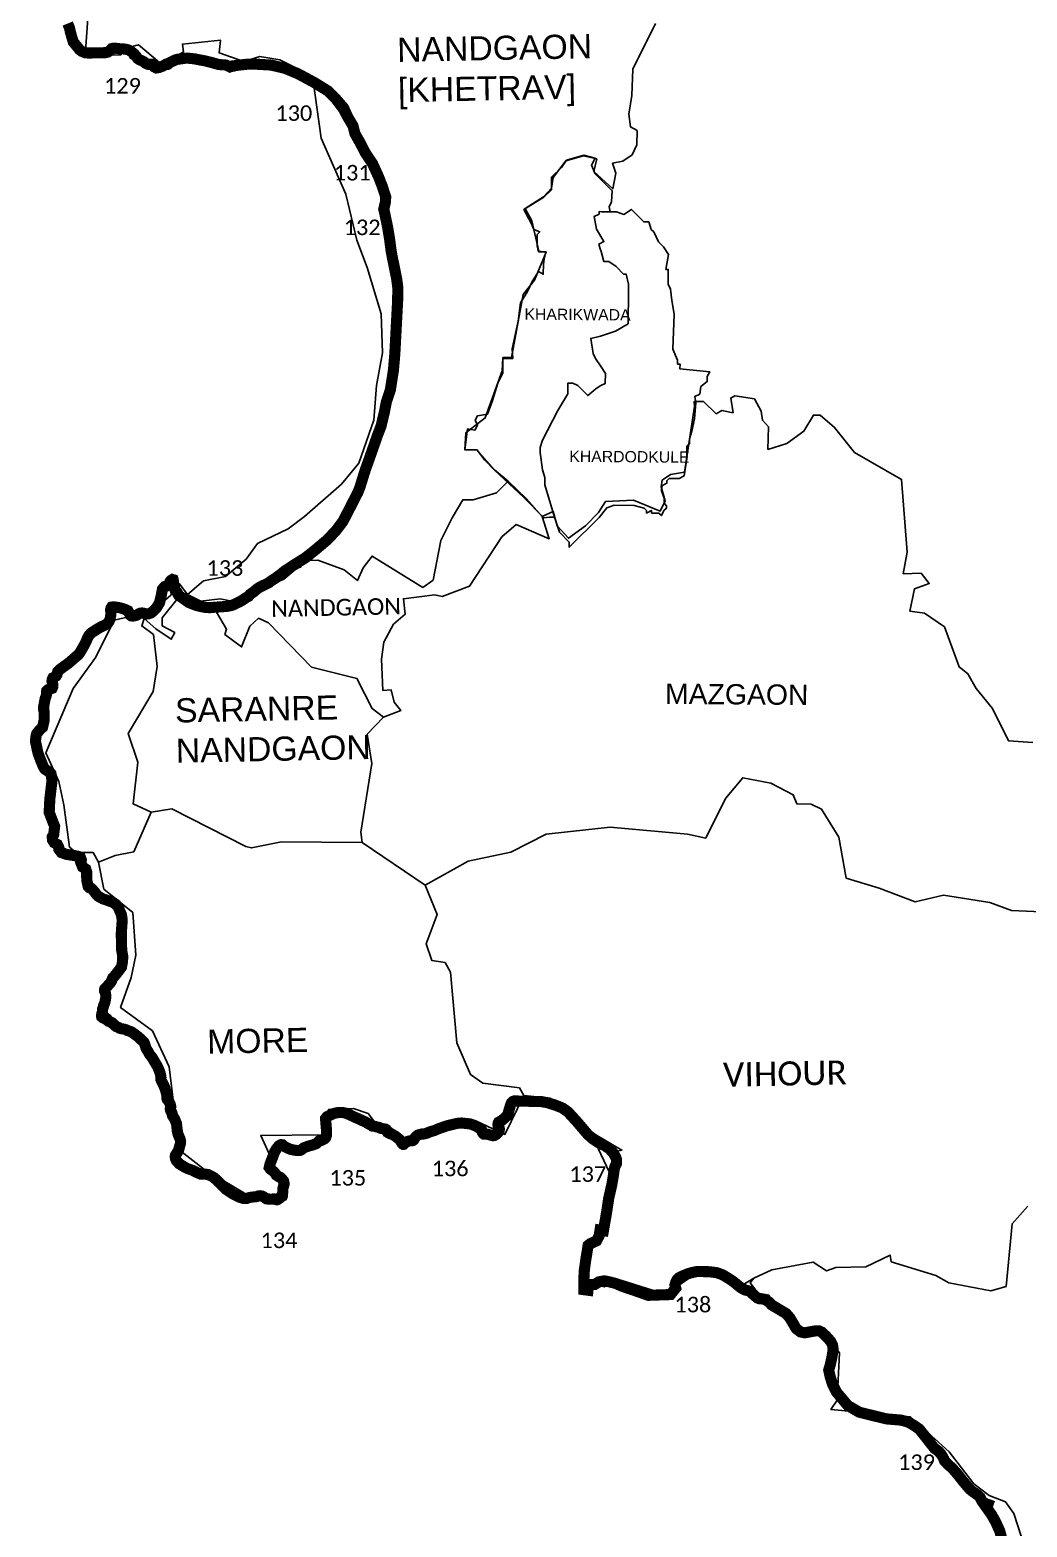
# Model space of a CAD drawing. Header units: metres. Extents: x 0 to 561379, y 0 to 4092696.
# Drawn here: x 279310 to 283799, y 2028395 to 2035134 of the extents above; entities that cross this region are included whole.
import ezdxf

# ---------------------------------------------------------------- set-up
doc = ezdxf.new("R2010")
doc.units = ezdxf.units.M
for name, color, linetype in [('COASTLINE', 5, 'Continuous'), ('ddddd', 7, 'Continuous'), ('NATURALLY PROTECTED', 3, 'Continuous'), ('village', 32, 'Continuous'), ('VILLAGE NAME', 250, 'Continuous')]:
    doc.layers.add(name, color=color, linetype=linetype)
doc.styles.get("Standard").update_dxf_attribs({"font": 'calibri.ttf'})

msp = doc.modelspace()

# ---------------------------------------------------------------- linework, layer by layer
at = {"layer": 'COASTLINE', "const_width": 50, "flags": 128}
msp.add_lwpolyline([(279479.7, 2035163.3), (279488, 2035142.8), (279488, 2035142.8), (279491.1, 2035128.2), (279496.9, 2035106.8), (279502.1, 2035089.6), (279504.9, 2035080.2), (279511, 2035073), (279529.1, 2035050.7), (279533, 2035045.6), (279542.9, 2035038), (279549.3, 2035035.8), (279558.7, 2035031.5), (279573.7, 2035030.5), (279610.3, 2035031.4), (279627.6, 2035031.7), (279650, 2035032.1), (279660.6, 2035034.7), (279672.8, 2035043.6), (279678.2, 2035050.4), (279683.9, 2035052), (279692.5, 2035052.4), (279711.2, 2035050.1), (279721.2, 2035049.7), (279737.2, 2035048.2), (279744, 2035047), (279754.9, 2035044), (279767.8, 2035035.6), (279775.2, 2035029.7), (279777.7, 2035027.6), (279779, 2035022.5), (279786.8, 2035017.6), (279795.1, 2035005.5), (279801.5, 2035001), (279820, 2034992.7), (279823.4, 2034990.5), (279829, 2034985.5), (279835.8, 2034981.5), (279844.1, 2034979.3), (279860.3, 2034979.8), (279864.5, 2034977.5), (279870.2, 2034967.7), (279879, 2034963.3), (279889.9, 2034964.9), (279907.4, 2034971.4), (279921.1, 2034979.2), (279925.9, 2034978.6), (279928.5, 2034978.8), (279931, 2034979.7), (279933.5, 2034981.5), (279937.6, 2034986.6), (279964.2, 2034999.3), (279973.7, 2035002.3), (279992.8, 2035004.7), (280003.8, 2035006.7), (280021.6, 2035007.3), (280042.9, 2035005.1), (280055.2, 2035003.5), (280072.2, 2034999.8), (280094.6, 2034996), (280130.4, 2034987.3), (280144, 2034983.1), (280148.9, 2034981.8), (280159.7, 2034978.8), (280174.5, 2034977.7), (280183.5, 2034977.1), (280193.4, 2034976.2), (280210.2, 2034967.9), (280214.1, 2034969.4), (280222.8, 2034971), (280224, 2034972.6), (280245.4, 2034975.5), (280291.6, 2034980.6), (280338, 2034979.8), (280395.8, 2034976.3), (280458.2, 2034961.7), (280515, 2034938.1), (280589.9, 2034897.9), (280650.2, 2034860.7), (280689, 2034821.8), (280721.7, 2034778.1), (280741.1, 2034741.5), (280764.7, 2034702), (280773.2, 2034667.7), (280797.1, 2034625.4), (280820.1, 2034580.8), (280853.2, 2034531.1), (280879.8, 2034472.5), (280895.8, 2034431.5), (280911.8, 2034382.9), (280910.1, 2034358.5), (280903, 2034327.6), (280909.7, 2034297.7), (280920.6, 2034244.4), (280928.9, 2034194.7), (280936.6, 2034135.7), (280941.9, 2034108.6), (280951.3, 2034062.3), (280960.8, 2034015.9), (280966.3, 2033973.7), (280965.3, 2033914.4), (280956.8, 2033752), (280952.5, 2033672.5), (280946.4, 2033602.3), (280932.8, 2033515), (280914.9, 2033460.9), (280905.8, 2033414.4), (280890.9, 2033351.7), (280873.9, 2033307.3), (280855.6, 2033254.8), (280836.5, 2033200.6), (280819.9, 2033154.5), (280794.8, 2033073.5), (280786, 2033052.1), (280747, 2032975.9), (280719.4, 2032922.5), (280688.8, 2032882), (280650.7, 2032841), (280594.9, 2032793.8), (280550.1, 2032758.2), (280503.9, 2032729.4), (280476.1, 2032711.1), (280456.8, 2032698.7), (280437.8, 2032682.9), (280424.5, 2032673.6), (280416, 2032667), (280394.7, 2032653.6), (280385.9, 2032646.1), (280367.5, 2032637), (280361.2, 2032634.1), (280351.7, 2032629.4), (280340.1, 2032623.3), (280332.6, 2032618), (280317.9, 2032605.4), (280301.6, 2032593.9), (280294.1, 2032584.6), (280282.6, 2032578.4), (280269.8, 2032569.4), (280255.1, 2032560.8), (280222.6, 2032545.3), (280202.3, 2032540.2), (280184.1, 2032538.5), (280147.9, 2032536.1), (280120.1, 2032533.7), (280102.4, 2032534.2), (280080.2, 2032538.4), (280056, 2032544.6), (280024.5, 2032557.4), (279997.6, 2032576.7), (279979.2, 2032589.3), (279971.3, 2032604.8), (279963.6, 2032611.6), (279961.8, 2032616.2), (279960.8, 2032620.1), (279960.4, 2032624.4), (279959.9, 2032629.7), (279959, 2032635.4), (279956.9, 2032640.1), (279954.9, 2032646), (279955.4, 2032651.8), (279955.3, 2032656), (279954.4, 2032659.7), (279951.4, 2032660.6), (279945.3, 2032657.1), (279941.4, 2032652.8), (279938.9, 2032647.6), (279935.4, 2032641), (279930.4, 2032633.6), (279921.9, 2032629.9), (279916.4, 2032628.5), (279906.3, 2032616.7), (279900.2, 2032584.4), (279892.7, 2032554.7), (279880, 2032533.9), (279862.8, 2032516.1), (279853.6, 2032509.2), (279843, 2032505.7), (279834.1, 2032505.3), (279822.3, 2032508.5), (279814.2, 2032509.8), (279806, 2032508.6), (279798.7, 2032505.3), (279792, 2032501), (279785, 2032497.8), (279773.1, 2032495.8), (279766.2, 2032496.5), (279761.3, 2032500.3), (279758.4, 2032506.1), (279756.1, 2032510.4), (279751.6, 2032519.5), (279733.9, 2032527.5), (279714.2, 2032533.4), (279702.3, 2032535.2), (279692.1, 2032536.7), (279685.1, 2032537.1), (279677.6, 2032536.1), (279674.9, 2032531.8), (279673.2, 2032525), (279673.6, 2032512.3), (279673.6, 2032499.3), (279670.7, 2032482.8), (279665.9, 2032471.4), (279661, 2032465.1), (279656.9, 2032461.1), (279648.3, 2032455.6), (279639.5, 2032451.7), (279629.1, 2032446.8), (279607.5, 2032434.1), (279598.3, 2032427.7), (279590.7, 2032423.4), (279582.3, 2032416.8), (279575.6, 2032408.7), (279569.2, 2032397.6), (279564.4, 2032385.4), (279558.7, 2032373.4), (279552.5, 2032362), (279543.5, 2032346), (279536.3, 2032333.6), (279527, 2032320.9), (279514.7, 2032311.1), (279493.8, 2032292.5), (279482.8, 2032283.2), (279466.6, 2032271.6), (279454.4, 2032262.7), (279443.1, 2032254.6), (279435.2, 2032246.4), (279433.2, 2032240.1), (279431.2, 2032231.7), (279427.8, 2032225.8), (279418.9, 2032220.1), (279413.6, 2032217.9), (279410.2, 2032210.8), (279408.9, 2032202), (279410.6, 2032195.5), (279412.8, 2032189.4), (279413.2, 2032183.7), (279412.5, 2032177.2), (279409.5, 2032170.5), (279391.1, 2032164.3), (279384.8, 2032157.7), (279384.1, 2032152.6), (279384.1, 2032142.8), (279382.6, 2032135.9), (279378.2, 2032124), (279376.6, 2032115.2), (279371.7, 2032089.5), (279371.4, 2032073.9), (279373.2, 2032066.4), (279373.9, 2032057.1), (279374.1, 2032046.8), (279373.5, 2032025.6), (279370.7, 2032013.7), (279368.5, 2032002.9), (279366.6, 2031995.2), (279356.4, 2031985.5), (279346.9, 2031975.3), (279340, 2031966), (279337.2, 2031955), (279334.9, 2031936.6), (279335.6, 2031927), (279338.8, 2031913.8), (279342.5, 2031894), (279347.5, 2031874.7), (279357.3, 2031849.1), (279363.1, 2031834.6), (279368.6, 2031821.5), (279371.6, 2031814.9), (279377.1, 2031806.8), (279393.2, 2031796), (279404.6, 2031785.9), (279407.2, 2031772.6), (279408.7, 2031750.9), (279403.9, 2031711.4), (279399.4, 2031672.4), (279396.4, 2031612.3), (279413.5, 2031568), (279420.9, 2031549.1), (279416.8, 2031512.3), (279410.3, 2031502.6), (279411.2, 2031488), (279419.1, 2031475.3), (279433.7, 2031467.2), (279439.3, 2031455.4), (279440.2, 2031445.7), (279451.3, 2031431.3), (279473.3, 2031423.2), (279516.1, 2031416.6), (279527.9, 2031413.9), (279537.2, 2031409.1), (279541.1, 2031398.4), (279538.3, 2031387.1), (279546.9, 2031366.1), (279561, 2031356.9), (279565.1, 2031344.2), (279565.3, 2031318.7), (279566.5, 2031303.4), (279569.6, 2031289.1), (279571.9, 2031278.5), (279576.9, 2031273.3), (279586, 2031270.3), (279590.6, 2031266.1), (279600.3, 2031254.9), (279609.2, 2031242.6), (279619.1, 2031233.2), (279637.4, 2031223.3), (279662.6, 2031214.4), (279682.7, 2031207.4), (279697.3, 2031197.3), (279706.5, 2031187.4), (279714.6, 2031168.2), (279721.8, 2031151.3), (279725.3, 2031127.2), (279723.1, 2031096.1), (279721.1, 2031067.8), (279721.8, 2031027.6), (279722.9, 2030991.5), (279727.7, 2030963.6), (279726.6, 2030941.5), (279722.2, 2030916.1), (279711.5, 2030901.6), (279703.2, 2030890.9), (279694.4, 2030879.5), (279687.5, 2030872.1), (279683.1, 2030867.3), (279679.9, 2030860.9), (279676.6, 2030852.2), (279672.1, 2030845.1), (279667.5, 2030839.4), (279660.5, 2030831.9), (279654, 2030825), (279646.9, 2030817.5), (279645.7, 2030813.1), (279645.8, 2030807.4), (279648.5, 2030801.7), (279650.2, 2030796.1), (279651.2, 2030787.1), (279651.2, 2030777.4), (279649.5, 2030768.6), (279647.8, 2030759.2), (279644.7, 2030749.6), (279641.1, 2030741.3), (279639.8, 2030734.6), (279637.4, 2030728.6), (279636.5, 2030725.9), (279636.7, 2030721.1), (279636.9, 2030717.1), (279636.3, 2030712.8), (279633.7, 2030707.1), (279632.9, 2030702.1), (279634.4, 2030698.7), (279633.2, 2030695.9), (279632.3, 2030693.6), (279632.6, 2030692), (279635.2, 2030689.8), (279638.7, 2030686.8), (279642.9, 2030685.1), (279647.8, 2030685.3), (279651.7, 2030685.5), (279652.9, 2030685.2), (279654, 2030684.4), (279654.2, 2030683.5), (279654.2, 2030682.2), (279654.2, 2030680.9), (279654.7, 2030679.4), (279656.5, 2030677.4), (279660.2, 2030674.5), (279664.3, 2030671.3), (279668.4, 2030669.9), (279671.1, 2030669.5), (279672.8, 2030668.8), (279675.7, 2030666.7), (279678.7, 2030665.5), (279681, 2030664.1), (279682.5, 2030662.2), (279683.9, 2030660.1), (279686.7, 2030657.6), (279690, 2030655.5), (279692.4, 2030652.6), (279697.6, 2030648.2), (279704.6, 2030645.4), (279708.8, 2030643.7), (279711, 2030641.8), (279714, 2030640), (279719.9, 2030638.4), (279728.1, 2030637.2), (279733.2, 2030636.4), (279741.8, 2030633.8), (279750.7, 2030629.4), (279760.2, 2030626.6), (279768.9, 2030622.6), (279774.5, 2030618.5), (279781.4, 2030613.4), (279793.2, 2030604.7), (279802.7, 2030596.7), (279818, 2030581.6), (279823.5, 2030576), (279826.2, 2030570.5), (279832.7, 2030549.9), (279841.5, 2030536), (279847.6, 2030523.8), (279861.1, 2030507), (279870.3, 2030490.7), (279883.9, 2030468), (279888.9, 2030457), (279896.2, 2030437.8), (279898.2, 2030428.4), (279899.7, 2030417.9), (279899.1, 2030413), (279899.6, 2030409.1), (279901.9, 2030403.3), (279906.1, 2030395.4), (279909.7, 2030388.7), (279911.6, 2030384.6), (279913.9, 2030378.9), (279917.5, 2030371), (279919.1, 2030365.2), (279922.7, 2030353.7), (279925.2, 2030343.8), (279926.5, 2030330.2), (279926.9, 2030326.2), (279926.9, 2030323.3), (279927.7, 2030320.9), (279929.3, 2030318.8), (279931.5, 2030317.3), (279934.2, 2030314.8), (279936.3, 2030309.3), (279939.3, 2030303.3), (279942.6, 2030293.6), (279943.9, 2030287.1), (279942.2, 2030282.4), (279941.6, 2030277.6), (279942.5, 2030272), (279943.9, 2030267.8), (279947.4, 2030262.7), (279949.8, 2030257.9), (279950.6, 2030254.7), (279950.7, 2030249.8), (279952.1, 2030245.4), (279956.7, 2030238.5), (279960.8, 2030232.4), (279969.7, 2030211.3), (279971.2, 2030197.7), (279973.4, 2030177.6), (279977.5, 2030160.8), (279985.5, 2030142.6), (279988.1, 2030131.6), (279987, 2030120.3), (279983.7, 2030108.6), (279979.7, 2030093.5), (279973.2, 2030080.8), (279968.2, 2030073.4), (279964.6, 2030068), (279963.9, 2030063.1), (279964.8, 2030053.6), (279969.7, 2030043.4), (279982.2, 2030029.9), (280008.9, 2030013.5), (280019.6, 2030008.4), (280041.8, 2030000.9), (280056.8, 2029992.9), (280077.7, 2029983.8), (280096.1, 2029983.8), (280110.9, 2029981.8), (280126.8, 2029974.4), (280140.1, 2029966.6), (280147.8, 2029959.2), (280165.9, 2029941.6), (280194.3, 2029914.1), (280223.8, 2029894.1), (280251.6, 2029880.2), (280272.4, 2029873.6), (280284.1, 2029873.4), (280291.5, 2029876), (280299.1, 2029878.2), (280306.4, 2029879.8), (280321, 2029881.3), (280330.5, 2029882.3), (280335.3, 2029884.5), (280339.9, 2029885.5), (280346.8, 2029886.3), (280355.5, 2029884.4), (280362.6, 2029881), (280367.5, 2029877.5), (280371.3, 2029874.1), (280376.1, 2029871.8), (280389.2, 2029871.3), (280396.9, 2029871), (280402.7, 2029871.6), (280405.4, 2029871.8), (280408.9, 2029871.9), (280413.6, 2029870.9), (280417.2, 2029869.8), (280420.6, 2029868.3), (280423.1, 2029868.3), (280425.6, 2029869.4), (280427, 2029870.8), (280429, 2029872.7), (280431.6, 2029873.9), (280435.1, 2029875.6), (280436.5, 2029876.9), (280437.8, 2029879.1), (280439.1, 2029881.5), (280440.5, 2029882.5), (280443.6, 2029882.9), (280446.1, 2029884.2), (280447.1, 2029886.7), (280447.3, 2029893.8), (280448.5, 2029910.8), (280449.3, 2029921.1), (280451.7, 2029929.3), (280453.8, 2029936.4), (280453.5, 2029946.1), (280451.7, 2029953.1), (280446.1, 2029960.1), (280438, 2029968.4), (280427.9, 2029973.3), (280419, 2029979.4), (280415.2, 2029985.7), (280407.5, 2029994.6), (280391.6, 2030006.8), (280387.2, 2030013.1), (280390.9, 2030029.4), (280400.1, 2030053), (280410.8, 2030082.3), (280417.9, 2030094.6), (280424.7, 2030104.3), (280431.9, 2030111.7), (280437.8, 2030115.5), (280441.1, 2030116.5), (280446.5, 2030115.7), (280454.1, 2030109.3), (280465.5, 2030102.6), (280482.1, 2030095.5), (280497.6, 2030092), (280511.1, 2030090.1), (280519.3, 2030089.8), (280527.9, 2030090.9), (280532.5, 2030093.8), (280543.3, 2030102.2), (280564.5, 2030110), (280583.7, 2030115), (280600.7, 2030121.6), (280606.5, 2030127.6), (280611.1, 2030132.5), (280620.8, 2030135), (280628, 2030138.3), (280636.8, 2030142.9), (280641.8, 2030148.6), (280645, 2030158.9), (280645.3, 2030179.1), (280643.4, 2030202.1), (280641.5, 2030224.4), (280641.1, 2030234.1), (280647.8, 2030242.5), (280656.8, 2030247), (280664.4, 2030250.2), (280671.9, 2030254.3), (280680.9, 2030257.5), (280699.2, 2030261.1), (280717.3, 2030261.2), (280733.6, 2030257.5), (280750.7, 2030250.2), (280773.6, 2030239.3), (280793.9, 2030230.6), (280807.6, 2030224), (280818.9, 2030219.4), (280829.7, 2030212.8), (280834.2, 2030210), (280841.2, 2030206.2), (280848.6, 2030202.1), (280851.3, 2030199.9), (280853.9, 2030199.6), (280858.1, 2030199.1), (280864.5, 2030198.3), (280873.9, 2030195.5), (280877.7, 2030194.7), (280881.3, 2030193.9), (280885.1, 2030192.3), (280887.7, 2030190.7), (280889.6, 2030189.5), (280892, 2030189.1), (280900, 2030187.9), (280905.7, 2030187.1), (280910.6, 2030186.3), (280913.6, 2030184.5), (280916.4, 2030180), (280918.5, 2030173.8), (280919.3, 2030172.5), (280920.7, 2030171.8), (280922.5, 2030171.8), (280924.5, 2030172.1), (280925.8, 2030172.1), (280927.4, 2030171.5), (280929.3, 2030169.7), (280930.6, 2030166.3), (280933.9, 2030164.6), (280939.9, 2030163.3), (280949.6, 2030157.6), (280956, 2030153.9), (280964.7, 2030146.8), (280968.7, 2030143.6), (280973, 2030140.1), (280976.2, 2030136.2), (280979.3, 2030132.4), (280982.6, 2030126.3), (280985, 2030122.1), (280987.9, 2030118.9), (280990.8, 2030117.5), (280992.9, 2030117.7), (280995, 2030119.8), (280997.4, 2030123.3), (281006.5, 2030129), (281015, 2030132.3), (281021, 2030133.3), (281028.4, 2030133.6), (281033, 2030134.4), (281037.5, 2030137.2), (281039.7, 2030140.1), (281044, 2030148.5), (281049.8, 2030154.2), (281054.9, 2030158.2), (281059.6, 2030160.4), (281066.3, 2030162.2), (281073.4, 2030164), (281079.8, 2030163.9), (281087.7, 2030165.3), (281094.5, 2030167.1), (281102.9, 2030170.5), (281115.3, 2030175.5), (281132.6, 2030180.2), (281143.8, 2030185.7), (281168.9, 2030194.6), (281187.1, 2030201), (281211.8, 2030206.9), (281232.9, 2030212.1), (281253, 2030213.7), (281274.1, 2030211.5), (281290.9, 2030209.8), (281314.8, 2030201.5), (281325.7, 2030195.6), (281339.2, 2030186.4), (281342.6, 2030183.3), (281344.4, 2030180.7), (281345.2, 2030177.5), (281346.1, 2030173.5), (281347.7, 2030170.1), (281350.7, 2030165.9), (281352.9, 2030164.3), (281361.7, 2030164.3), (281367.6, 2030163.9), (281375.5, 2030161.4), (281382.6, 2030159.8), (281388.2, 2030157.7), (281394.3, 2030156.4), (281401.8, 2030157.8), (281409.8, 2030162.5), (281416.4, 2030169.8), (281421.7, 2030175.7), (281423.6, 2030185.8), (281422.4, 2030191.4), (281418.4, 2030196.9), (281417.2, 2030205.4), (281417.6, 2030212.2), (281419.7, 2030216.9), (281425.6, 2030220.3), (281436.7, 2030226.7), (281450.7, 2030239.6), (281460.1, 2030248.1), (281464.5, 2030263.2), (281469.1, 2030278.9), (281473.8, 2030295.2), (281478.5, 2030305.3), (281485.1, 2030311.1), (281489.9, 2030312.8), (281512.5, 2030312.5), (281535, 2030312.2), (281552.3, 2030311.9), (281557.9, 2030311.4), (281563.4, 2030310.9), (281591.8, 2030310.4), (281608.9, 2030310.8), (281638.9, 2030305.2), (281673.6, 2030294.7), (281707.1, 2030281.4), (281732, 2030263.9), (281775.9, 2030215.9), (281821.3, 2030162.4), (281843.1, 2030143.1), (281868.6, 2030125.9), (281898.2, 2030111.2), (281919, 2030097.8), (281936.1, 2030078.7), (281947.4, 2030059.7), (281951, 2030048.5), (281951, 2030031.9), (281944.2, 2030018.6), (281940.6, 2030005.3), (281937.5, 2029981.4), (281929.6, 2029934.8), (281915.7, 2029874.4), (281907.2, 2029816.5), (281892, 2029729.3), (281876.8, 2029731.6), (281872.7, 2029705.8), (281861.3, 2029683.5), (281832.9, 2029670.3), (281823, 2029662.6), (281818.3, 2029633), (281812.7, 2029598.6), (281806.2, 2029552.8), (281804.3, 2029520.9), (281804.1, 2029463.4), (281822.2, 2029461), (281824.3, 2029485.8), (281842.2, 2029486.5), (281849.1, 2029486.6), (281852.3, 2029486.6), (281872.1, 2029498.8), (281877.3, 2029499.8), (281883.5, 2029500.9), (281896.2, 2029503.3), (281909.8, 2029500.5), (281924.3, 2029497.2), (281949.7, 2029490.7), (281973.9, 2029479.5), (281997.1, 2029471.5), (282031.3, 2029459.8), (282056, 2029451.2), (282081, 2029442.5), (282094.1, 2029437.9), (282149.9, 2029439.9), (282194, 2029441.4), (282217.5, 2029470.8), (282214, 2029484.6), (282218.2, 2029498.6), (282222.9, 2029507.3), (282232.8, 2029517.5), (282245.5, 2029524.1), (282272.9, 2029535.2), (282287.7, 2029539.6), (282313.3, 2029545.3), (282347.4, 2029544.6), (282370.4, 2029544.1), (282401.8, 2029539.9), (282427.1, 2029531), (282454.7, 2029514.9), (282480.3, 2029497.3), (282510.5, 2029472.2), (282529.6, 2029462), (282550.3, 2029457), (282570.3, 2029438.7), (282584.8, 2029426.1), (282592.6, 2029422.9), (282603, 2029422), (282616.2, 2029420.2), (282628.5, 2029413.6), (282640, 2029405.7), (282649, 2029394.9), (282673.2, 2029380.6), (282714.8, 2029355.8), (282731.4, 2029336.6), (282745.9, 2029311.9), (282759.9, 2029288.2), (282779.3, 2029273.2), (282798.4, 2029269.1), (282849.3, 2029278.4), (282861.6, 2029278.4), (282876.8, 2029271.3), (282896.1, 2029252.1), (282915.4, 2029230.5), (282923.9, 2029213.2), (282926.4, 2029192.9), (282920.1, 2029155.5), (282912.8, 2029123.3), (282906.4, 2029101.1), (282913.6, 2029069.1), (282924.3, 2029035.7), (282941.2, 2029002.7), (282992.4, 2028941.7), (283044.1, 2028911.7), (283166.7, 2028881.6), (283233.1, 2028876.1), (283264.5, 2028867.2), (283292.9, 2028850.6), (283313.8, 2028835.9), (283341.4, 2028801.7), (283382.2, 2028749.5), (283401.5, 2028735.4), (283412, 2028723), (283418.2, 2028713.7), (283425.1, 2028700.9), (283428.4, 2028692.2), (283442.7, 2028677.1), (283461.6, 2028660.8), (283485.3, 2028634), (283512.3, 2028599.7), (283540.5, 2028566.6), (283556.7, 2028553.1), (283577, 2028539.1), (283587.8, 2028529), (283596.3, 2028511.3), (283639.6, 2028450.6), (283658.1, 2028417.9), (283676.6, 2028376.6), (283693.9, 2028312.5)], dxfattribs=at)
at = {"layer": 'NATURALLY PROTECTED', "const_width": 50, "flags": 128}
for points in [[(279627.9, 2035031.7), (279650, 2035032.1), (279660.6, 2035034.7), (279672.8, 2035043.6), (279678.2, 2035050.3)], [(280298, 2034980.5), (280338, 2034979.8), (280395.8, 2034976.3), (280458.2, 2034961.7), (280515, 2034938.1), (280589.9, 2034897.9), (280622, 2034878.1)], [(280689, 2034821.8), (280721, 2034785), (280724.5, 2034778.1), (280741.1, 2034741.5), (280764.7, 2034702), (280771.7, 2034673.9)], [(280821, 2034579.4), (280853.2, 2034531.1), (280879.8, 2034472.5), (280895.8, 2034431.5), (280903.2, 2034409.2)], [(280906.5, 2034342.8), (280903, 2034327.6), (280909.7, 2034297.7), (280920.6, 2034244.4), (280928.9, 2034194.7), (280933.6, 2034158.6)], [(280190.4, 2032539.1), (280202.3, 2032540.2), (280222.6, 2032545.3), (280255.1, 2032560.8), (280269.8, 2032569.4), (280282.6, 2032578.4), (280294.1, 2032584.6), (280301.6, 2032593.9), (280317.9, 2032605.4), (280332.6, 2032618), (280340.1, 2032623.3), (280351.7, 2032629.4), (280361.2, 2032634.1), (280367.5, 2032637), (280385.9, 2032646.1), (280394.7, 2032653.6), (280416, 2032667), (280424.5, 2032673.6), (280437.8, 2032682.9), (280456.8, 2032698.7), (280476.1, 2032711.1), (280503.9, 2032729.4), (280508.1, 2032731.6), (280513.3, 2032734.5), (280521.5, 2032736.8), (280529.8, 2032737.4)], [(279814.2, 2032509.8), (279822.3, 2032508.5), (279834.1, 2032505.3), (279843, 2032505.7), (279853.6, 2032509.2), (279862.8, 2032516.1), (279880, 2032533.9), (279892.7, 2032554.7), (279900.2, 2032584.4), (279906.3, 2032616.7), (279916.4, 2032628.5), (279921.9, 2032629.9), (279930.4, 2032633.6), (279935.4, 2032641), (279938.9, 2032647.6), (279941.4, 2032652.8), (279945.3, 2032657.1), (279951.4, 2032660.6), (279954.4, 2032659.7), (279955.3, 2032656), (279955.4, 2032651.8), (279954.9, 2032646), (279956.9, 2032640.1), (279959, 2032635.4), (279959.9, 2032629.7), (279960.4, 2032624.4), (279960.8, 2032620.1), (279961.8, 2032616.2), (279963.6, 2032611.6), (279971.3, 2032604.8), (279979.2, 2032589.3), (279997.6, 2032576.7), (280024.5, 2032557.4), (280056, 2032544.6), (280080.2, 2032538.4), (280102.4, 2032534.2), (280120.1, 2032533.7), (280147.9, 2032536.1), (280176.1, 2032538)], [(279451.8, 2032260.8), (279454.4, 2032262.7), (279466.6, 2032271.6), (279482.8, 2032283.2), (279493.8, 2032292.5), (279514.7, 2032311.1), (279527, 2032320.9), (279536.3, 2032333.6), (279543.5, 2032346), (279552.5, 2032362), (279558.7, 2032373.4), (279564.4, 2032385.4), (279569.2, 2032397.6), (279575.6, 2032408.7), (279582.3, 2032416.8), (279590.7, 2032423.4), (279598.3, 2032427.7), (279607.5, 2032434.1), (279629.1, 2032446.8), (279639.5, 2032451.7), (279648.3, 2032455.6), (279656.9, 2032461.1), (279661, 2032465.1), (279665.9, 2032471.4), (279670.7, 2032482.8), (279673.6, 2032499.3), (279673.6, 2032512.3), (279673.2, 2032525), (279674.9, 2032531.8), (279677.6, 2032536.1), (279685.1, 2032537.1), (279692.1, 2032536.7), (279702.3, 2032535.2), (279714.2, 2032533.4), (279733.9, 2032527.5), (279751.6, 2032519.5), (279756.1, 2032510.4), (279758.4, 2032506.1), (279761.3, 2032500.3), (279766.2, 2032496.5), (279773.1, 2032495.8), (279785, 2032497.8), (279792, 2032501), (279798.7, 2032505.3), (279806, 2032508.6), (279812.7, 2032509.6)], [(279451.8, 2032260.8), (279443.1, 2032254.6), (279435.2, 2032246.4), (279433.2, 2032240.1), (279431.2, 2032231.7), (279427.8, 2032225.8), (279418.9, 2032220.1), (279413.6, 2032217.9), (279410.2, 2032210.8), (279408.9, 2032202), (279410.6, 2032195.5), (279412.8, 2032189.4), (279413.2, 2032183.7), (279412.5, 2032177.2), (279409.5, 2032170.5), (279391.1, 2032164.3), (279384.8, 2032157.7), (279384.1, 2032152.6), (279384.1, 2032142.8), (279382.6, 2032135.9), (279378.2, 2032124), (279376.6, 2032115.2), (279371.7, 2032089.5), (279371.4, 2032073.9), (279373.2, 2032066.4), (279373.9, 2032057.1), (279374.1, 2032046.8), (279373.5, 2032025.6), (279370.7, 2032013.7), (279368.5, 2032002.9), (279366.6, 2031995.2), (279356.4, 2031985.5), (279346.9, 2031975.3), (279340, 2031966), (279337.2, 2031955), (279334.9, 2031936.6), (279335.6, 2031927), (279338.8, 2031913.8), (279342.5, 2031894), (279347.5, 2031874.7), (279357.3, 2031849.1), (279363.1, 2031834.6), (279368.6, 2031821.5), (279371.6, 2031814.9), (279377.1, 2031806.8), (279393.2, 2031796), (279404.6, 2031785.9), (279407.2, 2031772.6), (279408.7, 2031750.9), (279403.9, 2031711.4), (279399.4, 2031672.4), (279396.4, 2031612.3), (279413.5, 2031568), (279420.9, 2031549.1), (279416.8, 2031512.3), (279410.3, 2031502.6), (279411.2, 2031488), (279419.1, 2031475.3), (279433.7, 2031467.2), (279439.3, 2031455.4), (279440.2, 2031445.7), (279451.3, 2031431.3), (279473.3, 2031423.2), (279516.1, 2031416.6), (279527.9, 2031413.9), (279537.2, 2031409.1), (279541.1, 2031398.4), (279538.3, 2031387.1), (279546.9, 2031366.1), (279561, 2031356.9), (279565.1, 2031344.2), (279565.3, 2031318.7), (279566.5, 2031303.4), (279569.6, 2031289.1), (279571.9, 2031278.5), (279576.9, 2031273.3), (279586, 2031270.3), (279590.6, 2031266.1), (279600.3, 2031254.9), (279609.2, 2031242.6), (279619.1, 2031233.2), (279637.4, 2031223.3), (279662.6, 2031214.4), (279682.7, 2031207.4), (279697.3, 2031197.3), (279706.5, 2031187.4), (279714.6, 2031168.2), (279721.8, 2031151.3), (279725.3, 2031127.2), (279723.1, 2031096.1), (279721.1, 2031067.8), (279721.8, 2031027.6), (279722.9, 2030991.5), (279727.7, 2030963.6), (279726.6, 2030941.5), (279722.2, 2030916.1), (279711.5, 2030901.6), (279703.2, 2030890.9), (279694.4, 2030879.5), (279687.5, 2030872.1), (279683.1, 2030867.3), (279679.9, 2030860.9), (279676.6, 2030852.2), (279672.1, 2030845.1), (279667.5, 2030839.4), (279660.5, 2030831.9), (279654, 2030825), (279646.9, 2030817.5), (279645.7, 2030813.1), (279645.8, 2030807.4), (279648.5, 2030801.7), (279650.2, 2030796.1), (279651.2, 2030787.1), (279651.2, 2030777.4), (279649.5, 2030768.6), (279647.8, 2030759.2), (279644.7, 2030749.6), (279641.1, 2030741.3), (279639.8, 2030734.6), (279637.4, 2030728.6), (279636.5, 2030725.9), (279636.7, 2030721.1), (279636.9, 2030717.1), (279636.3, 2030712.8), (279633.7, 2030707.1), (279632.9, 2030702.1), (279634.4, 2030698.7), (279633.2, 2030695.9), (279632.3, 2030693.6), (279632.6, 2030692), (279635.2, 2030689.8), (279638.7, 2030686.8), (279642.9, 2030685.1), (279647.8, 2030685.3), (279651.7, 2030685.5), (279652.9, 2030685.2), (279654, 2030684.4), (279654.2, 2030683.5), (279654.2, 2030682.2), (279654.2, 2030680.9), (279654.7, 2030679.4), (279656.5, 2030677.4), (279660.2, 2030674.5), (279664.3, 2030671.3), (279668.4, 2030669.9), (279671.1, 2030669.5), (279672.8, 2030668.8), (279675.7, 2030666.7), (279678.7, 2030665.5), (279681, 2030664.1), (279682.5, 2030662.2), (279683.9, 2030660.1), (279686.7, 2030657.6), (279690, 2030655.5), (279692.4, 2030652.6), (279697.6, 2030648.2), (279704.6, 2030645.4), (279708.8, 2030643.7), (279711, 2030641.8), (279714, 2030640), (279719.9, 2030638.4), (279728.1, 2030637.2), (279733.2, 2030636.4), (279741.8, 2030633.8), (279750.7, 2030629.4), (279760.2, 2030626.6), (279768.9, 2030622.6), (279774.5, 2030618.5), (279781.4, 2030613.4), (279793.2, 2030604.7), (279802.7, 2030596.7), (279818, 2030581.6), (279823.5, 2030576), (279826.2, 2030570.5), (279832.7, 2030549.9), (279841.5, 2030536), (279847.6, 2030523.8), (279861.1, 2030507), (279870.3, 2030490.7), (279883.9, 2030468), (279888.9, 2030457), (279896.2, 2030437.8), (279898.2, 2030428.4), (279899.7, 2030417.9), (279899.1, 2030413), (279899.6, 2030409.1), (279901.9, 2030403.3), (279906.1, 2030395.4), (279909.7, 2030388.7), (279911.6, 2030384.6), (279913.9, 2030378.9), (279917.5, 2030371), (279919.1, 2030365.2), (279922.7, 2030353.7), (279925.2, 2030343.8), (279926.5, 2030330.2), (279926.9, 2030326.2), (279926.9, 2030323.3), (279927.7, 2030320.9), (279929.3, 2030318.8), (279931.5, 2030317.3), (279934.2, 2030314.8), (279936.3, 2030309.3), (279939.3, 2030303.3), (279942.6, 2030293.6), (279943.9, 2030287.1), (279942.2, 2030282.4), (279941.6, 2030277.6), (279942.5, 2030272), (279943.9, 2030267.8), (279947.4, 2030262.7), (279949.8, 2030257.9), (279950.6, 2030254.7), (279950.7, 2030249.8), (279952.1, 2030245.4), (279956.7, 2030238.5), (279960.8, 2030232.4), (279969.7, 2030211.3), (279971.2, 2030197.7), (279973.4, 2030177.6), (279977.5, 2030160.8), (279985.5, 2030142.6), (279988.1, 2030131.6), (279987, 2030120.3), (279983.7, 2030108.6), (279979.7, 2030093.5), (279973.2, 2030080.8), (279968.2, 2030073.4), (279964.6, 2030068), (279963.9, 2030063.1), (279964.8, 2030053.6), (279969.7, 2030043.4), (279982.2, 2030029.9), (280008.9, 2030013.5), (280019.6, 2030008.4), (280041.8, 2030000.9), (280056.8, 2029992.9), (280077.7, 2029983.8), (280096.1, 2029983.8), (280110.9, 2029981.8), (280126.8, 2029974.4), (280133.4, 2029970.5)], [(280808.2, 2030223.7), (280818.9, 2030219.4), (280829.7, 2030212.8), (280834.2, 2030210), (280841.2, 2030206.2), (280848.6, 2030202.1), (280851.3, 2030199.9), (280853.9, 2030199.6), (280858.1, 2030199.1), (280864.5, 2030198.3), (280873.9, 2030195.5), (280877.7, 2030194.7), (280881.3, 2030193.9), (280885.1, 2030192.3), (280887.7, 2030190.7), (280889.6, 2030189.5), (280892, 2030189.1), (280900, 2030187.9), (280905.7, 2030187.1), (280910.6, 2030186.3), (280913.6, 2030184.5), (280916.4, 2030180), (280918.5, 2030173.8), (280919.3, 2030172.5), (280920.7, 2030171.8), (280922.5, 2030171.8), (280924.5, 2030172.1), (280925.8, 2030172.1), (280927.4, 2030171.5), (280929.3, 2030169.7), (280930.6, 2030166.3), (280933.9, 2030164.6), (280939.9, 2030163.3), (280949.6, 2030157.6), (280956, 2030153.9), (280964.7, 2030146.8), (280968.7, 2030143.6), (280973, 2030140.1), (280976.2, 2030136.2), (280979.3, 2030132.4), (280982.6, 2030126.3), (280985, 2030122.1), (280987.9, 2030118.9), (280990.8, 2030117.5), (280992.9, 2030117.7), (280995, 2030119.8), (280997.4, 2030123.3), (281006.5, 2030129), (281015, 2030132.3), (281021, 2030133.3), (281028.4, 2030133.6), (281033, 2030134.4), (281037.5, 2030137.2), (281039.7, 2030140.1), (281044, 2030148.5), (281049.8, 2030154.2), (281054.9, 2030158.2), (281059.6, 2030160.4), (281066.3, 2030162.2), (281073.4, 2030164), (281079.8, 2030163.9), (281087.7, 2030165.3), (281094.5, 2030167.1), (281102.9, 2030170.5), (281115.3, 2030175.5), (281132.6, 2030180.2), (281143.8, 2030185.7), (281168.9, 2030194.6), (281187.1, 2030201), (281211.8, 2030206.9), (281232.9, 2030212.1), (281253, 2030213.7), (281274.1, 2030211.5), (281290.9, 2030209.8), (281314.8, 2030201.5), (281325.7, 2030195.6), (281339.2, 2030186.4), (281342.6, 2030183.3), (281344.4, 2030180.7), (281345.2, 2030177.5), (281346.1, 2030173.5), (281347.7, 2030170.1), (281350.7, 2030165.9), (281352.9, 2030164.3), (281361.7, 2030164.3), (281367.6, 2030163.9), (281375.5, 2030161.4), (281382.6, 2030159.8), (281388.2, 2030157.7), (281394.3, 2030156.4), (281401.8, 2030157.8), (281409.8, 2030162.5), (281416.4, 2030169.8), (281421.7, 2030175.7), (281423.6, 2030185.8), (281422.4, 2030191.4), (281418.4, 2030196.9), (281417.2, 2030205.4), (281417.6, 2030212.2), (281419.7, 2030216.9), (281425.6, 2030220.3), (281436.7, 2030226.7), (281450.7, 2030239.6), (281460.1, 2030248.1), (281464.5, 2030263.2), (281469.1, 2030278.9), (281473.8, 2030295.2), (281478.5, 2030305.3), (281485.1, 2030311.1), (281489.9, 2030312.8)], [(280513.8, 2030090), (280519.3, 2030089.8), (280527.9, 2030090.9), (280532.5, 2030093.8), (280543.3, 2030102.2), (280564.5, 2030110), (280583.7, 2030115), (280600.7, 2030121.6), (280606.5, 2030127.6), (280611.1, 2030132.5), (280620.8, 2030135), (280628, 2030138.3), (280636.8, 2030142.9), (280641.8, 2030148.6), (280645, 2030158.9), (280645.3, 2030179.1), (280643.4, 2030202.1), (280641.5, 2030224.4), (280641.1, 2030234.1), (280647.8, 2030242.5), (280656.8, 2030247)], [(281901, 2030109.4), (281919, 2030097.8), (281936.1, 2030078.7), (281947.4, 2030059.7), (281951, 2030048.5), (281951, 2030031.9), (281944.2, 2030018.6), (281942.2, 2030011)], [(280133.4, 2029970.5), (280140.1, 2029966.6), (280147.8, 2029959.2), (280165.9, 2029941.6), (280194.3, 2029914.1), (280223.8, 2029894.1), (280251.6, 2029880.2), (280272.4, 2029873.6), (280284.1, 2029873.4), (280291.5, 2029876), (280299.1, 2029878.2), (280306.4, 2029879.8), (280321, 2029881.3), (280330.5, 2029882.3), (280335.3, 2029884.5), (280339.9, 2029885.5), (280346.8, 2029886.3), (280355.5, 2029884.4), (280362.6, 2029881), (280367.5, 2029877.5), (280371.3, 2029874.1), (280376.1, 2029871.8), (280389.2, 2029871.3), (280396.9, 2029871), (280402.7, 2029871.6), (280405.4, 2029871.8), (280408.9, 2029871.9), (280413.6, 2029870.9), (280417.2, 2029869.8), (280420.6, 2029868.3), (280423.1, 2029868.3), (280425.6, 2029869.4), (280427, 2029870.8), (280429, 2029872.7), (280431.6, 2029873.9), (280435.1, 2029875.6), (280436.5, 2029876.9), (280437.8, 2029879.1), (280439.1, 2029881.5), (280440.5, 2029882.5), (280443.6, 2029882.9), (280446.1, 2029884.2), (280447.1, 2029886.7), (280447.3, 2029893.8), (280448.5, 2029910.8), (280449.3, 2029921.1), (280451.7, 2029929.3), (280453.8, 2029936.4), (280453.5, 2029946.1), (280451.7, 2029953.1), (280446.1, 2029960.1), (280438, 2029968.4), (280427.9, 2029973.3), (280419, 2029979.4), (280415.2, 2029985.7), (280407.5, 2029994.6), (280391.6, 2030006.8), (280387.2, 2030013.1), (280389.8, 2030024.4)], [(282215.3, 2029489), (282218.2, 2029498.6), (282222.9, 2029507.3), (282232.8, 2029517.5), (282245.5, 2029524.1), (282272.9, 2029535.2), (282274.9, 2029535.8)], [(282510.5, 2029472.2), (282529.6, 2029462), (282550.3, 2029457), (282570.3, 2029438.7), (282584.8, 2029426.1), (282592.6, 2029422.9), (282603, 2029422), (282616.2, 2029420.2), (282628.5, 2029413.6), (282640, 2029405.7), (282649, 2029394.9), (282673.2, 2029380.6), (282714.8, 2029355.8), (282731.4, 2029336.6), (282745.9, 2029311.9), (282759.9, 2029288.2), (282779.3, 2029273.2), (282798.4, 2029269.1), (282849.3, 2029278.4), (282861.6, 2029278.4), (282876.8, 2029271.3), (282896.1, 2029252.1), (282915.4, 2029230.5), (282923.9, 2029213.2), (282926.4, 2029192.9), (282920.1, 2029155.5), (282912.8, 2029123.3), (282906.4, 2029101.1), (282913.6, 2029069.1), (282924.3, 2029035.7), (282941.2, 2029002.7), (282992.4, 2028941.7), (283044.1, 2028911.7), (283166.7, 2028881.6), (283233.1, 2028876.1), (283264.5, 2028867.2), (283292.9, 2028850.6), (283313.8, 2028835.9), (283341.4, 2028801.7), (283382.2, 2028749.5), (283401.5, 2028735.4), (283412, 2028723), (283418.2, 2028713.7), (283425.1, 2028700.9), (283428.4, 2028692.2), (283442.7, 2028677.1), (283461.6, 2028660.8), (283485.3, 2028634), (283512.3, 2028599.7), (283540.5, 2028566.6), (283556.7, 2028553.1), (283577, 2028539.1), (283587.8, 2028529), (283596.3, 2028511.3), (283602.8, 2028505.6), (283618.4, 2028498.3), (283646.9, 2028488.2)]]:
    msp.add_lwpolyline(points, dxfattribs=at)
at = {"layer": 'village', "color": 3, "true_color": 0x00ff00}
for points in [[(281882.5, 2034137.2), (281876.9, 2034148.4), (281871.5, 2034170.8), (281894, 2034181.9), (281860.8, 2034238.1), (281850.1, 2034294.2), (281872.6, 2034305.2), (281872.6, 2034316.4), (281883.8, 2034316.3), (281921.6, 2034316), (281917.6, 2034338.5), (281929, 2034360.8), (281931.5, 2034410.9), (281854.2, 2034486.2), (281837.7, 2034525.5), (281854.2, 2034557.9), (281804.5, 2034570.5), (281726, 2034548.7), (281703.4, 2034515.4), (281658.3, 2034471), (281657.9, 2034415), (281624, 2034381.7), (281534.1, 2034326.5), (281567.2, 2034264.8), (281578.1, 2034236.7), (281605.1, 2034225.8), (281594.3, 2034213.4), (281593.2, 2034163), (281599.7, 2034135.9), (281633.3, 2034135.6), (281625.6, 2034102.2), (281621.6, 2034079.7), (281621.3, 2034035), (281599, 2034046.4), (281570.7, 2034001.9), (281550.1, 2033956.4), (281518.5, 2033906.6), (281507.7, 2033823.4), (281480.9, 2033699.1), (281484, 2033655.8), (281439.3, 2033656.1), (281438.8, 2033589), (281416, 2033544.5), (281393, 2033466.4), (281370.2, 2033405), (281324.4, 2033397.2), (281314, 2033377.5), (281325, 2033355), (281313.7, 2033332.8), (281280.2, 2033338.6), (281268.2, 2033243.6), (281324.1, 2033243.2), (281357.3, 2033198.2), (281401.7, 2033153.1), (281532.3, 2033031.7), (281623.7, 2032938.8), (281649.3, 2032940.8), (281671.7, 2032940.6), (281628, 2033086.5), (281628.3, 2033120.1), (281617.4, 2033153.8), (281606.7, 2033232.2), (281606.9, 2033254.6), (281618.4, 2033288.1), (281686.6, 2033422), (281732.3, 2033495.8), (281732.3, 2033544.8), (281754.7, 2033544.6), (281777, 2033533.3), (281821.5, 2033488.2), (281857.9, 2033518.4), (281877.8, 2033532.5), (281900.3, 2033543.5), (281900.6, 2033588.3), (281878.5, 2033622.1), (281856.4, 2033655.8), (281845.3, 2033678.3), (281834.7, 2033745.6), (281879.5, 2033756.4), (281946.9, 2033778.3), (282003.1, 2033811.5), (282004.2, 2033957.1), (282004.5, 2033990.6), (281993.7, 2034035.5), (281982.4, 2034035.6), (281949.1, 2034069.5), (281915.7, 2034092.1), (281893.3, 2034092.3)], [(282267.2, 2033204.7), (282267.7, 2033260.7), (282278.9, 2033271.9), (282279.1, 2033294.2), (282290.6, 2033327.7), (282302.2, 2033383.7), (282308.3, 2033456.4), (282303, 2033484.5), (282325.5, 2033495.5), (282331.3, 2033529), (282359.5, 2033551.2), (282359.6, 2033573.6), (282371, 2033595.9), (282236.7, 2033608.1), (282236.9, 2033630.5), (282225.7, 2033630.6), (282225.9, 2033647.4), (282203.8, 2033698), (282209.9, 2033854.4), (282199.9, 2033916.3), (282194.7, 2033966.8), (282183.7, 2033989.3), (282184.2, 2034056.4), (282173, 2034056.5), (282184.7, 2034123.7), (282162.6, 2034157.4), (282140.4, 2034180), (282118.3, 2034224.9), (282107.2, 2034236.2), (282096.2, 2034269.9), (282073.8, 2034270.1), (282018.3, 2034326.5), (281984.5, 2034304.3), (281951, 2034315.8), (281921.6, 2034316), (281883.8, 2034316.3), (281872.6, 2034316.4), (281872.6, 2034305.2), (281850.1, 2034294.2), (281860.8, 2034238.1), (281894, 2034181.9), (281871.5, 2034170.8), (281876.9, 2034148.4), (281882.5, 2034137.2), (281893.3, 2034092.3), (281915.7, 2034092.1), (281949.1, 2034069.5), (281982.4, 2034035.6), (281993.7, 2034035.5), (282004.5, 2033990.6), (282004.2, 2033957.1), (282003.1, 2033811.5), (281946.9, 2033778.3), (281879.5, 2033756.4), (281834.7, 2033745.6), (281845.3, 2033678.3), (281856.4, 2033655.8), (281878.5, 2033622.1), (281900.6, 2033588.3), (281900.3, 2033543.5), (281877.8, 2033532.5), (281857.9, 2033518.4), (281821.5, 2033488.2), (281777, 2033533.3), (281754.7, 2033544.6), (281732.3, 2033544.8), (281732.3, 2033495.8), (281686.6, 2033422), (281618.4, 2033288.1), (281606.9, 2033254.6), (281606.7, 2033232.2), (281617.4, 2033153.8), (281628.3, 2033120.1), (281628, 2033086.5), (281671.7, 2032940.6), (281693.6, 2032873.2), (281737.9, 2032828.1), (281737.9, 2032805.7), (281873.2, 2032939.1), (281907.2, 2032983.6), (281940.9, 2032994.5), (282030.4, 2032993.8), (282075.2, 2032982.3), (282086.3, 2032971), (282086.2, 2032959.8), (282108.6, 2032970.8), (282108.6, 2032959.6), (282142.2, 2032959.4), (282153.3, 2032948.1), (282164.7, 2032970.4), (282175.9, 2032981.5), (282176, 2032992.7), (282164.9, 2033004), (282165.1, 2033026.4), (282154.1, 2033060.1), (282154.3, 2033082.4), (282176.8, 2033093.5), (282176.9, 2033104.7), (282188.1, 2033115.8), (282199.4, 2033115.7), (282232.9, 2033115.4), (282255.4, 2033126.5)]]:
    msp.add_lwpolyline(points, close=True, dxfattribs=at)
at = {"layer": 'village'}
for points in [[(282127.2, 2035163.6, 0), (282024.7, 2034957.3, 0), (282019.3, 2034839.6, 0), (282006, 2034755.1, 0), (282014.3, 2034697.9, 0), (282043.4, 2034681.4, 0), (282042.2, 2034617.3, 0), (282020.9, 2034571.8, 0), (281979.9, 2034543, 0), (281933, 2034534.1, 0), (281947.4, 2034489.3, 0), (281933.6, 2034419.1, 0), (281848.6, 2034497.7, 0), (281862, 2034553.8, 0), (281802.7, 2034567.6, 0), (281723.4, 2034545, 0), (281665.9, 2034469.8, 0), (281658.5, 2034421.7, 0), (281622.4, 2034383, 0), (281539.7, 2034330.6, 0), (281569.3, 2034274.7, 0), (281600.7, 2034138.4, 0), (281634.2, 2034133.9, 0), (281581.1, 2034007.9, 0), (281529.9, 2033943.1, 0), (281478.3, 2033660.2, 0), (281439.1, 2033659.8, 0), (281436.4, 2033599.5, 0), (281359.5, 2033387.8, 0), (281272.9, 2033321.2, 0), (281268.2, 2033243.6, 0), (281322.4, 2033244.9, 0), (281401.4, 2033154.7, 0), (281462.8, 2033103.8, 0), (281409.8, 2033051.2, 0), (281305.6, 2033018.4, 0), (281259.6, 2033019.2, 0), (281210.2, 2032938.4, 0), (281159.6, 2032836, 0), (281125.2, 2032657.9, 0), (281078.3, 2032624.7, 0), (280850, 2032765.6, 0), (280809.7, 2032713.5, 0), (280784, 2032656.2, 0), (280724.5, 2032704.1, 0), (280606.4, 2032746.8, 0), (280554.2, 2032746.2, 0), (280453.7, 2032661.4, 0), (280355.6, 2032618.5, 0), (280330.1, 2032589, 0), (280254.2, 2032555.1, 0), (280166.1, 2032573.7, 0), (280079.9, 2032563.3, 0), (280019.6, 2032593, 0), (280091.6, 2032654.7, 0), (280190.6, 2032673.7, 0), (280283.1, 2032752.2, 0), (280334.9, 2032821.9, 0), (280473.1, 2032888.2, 0), (280546.6, 2032944.3, 0), (280712.4, 2033090, 0), (280790.8, 2033184.6, 0), (280858.6, 2033378.3, 0), (280870.6, 2033534.5, 0), (280897.9, 2033680.9, 0), (280890.8, 2033855.7, 0), (280828.9, 2034065, 0), (280781.3, 2034188.7, 0), (280732.1, 2034395.6, 0), (280620.4, 2034648, 0), (280582, 2034925.8, 0), (280434.9, 2035000.3, 0), (280344.6, 2035014.2, 0), (280273.1, 2034991.8, 0), (280162.5, 2035031.3, 0), (280167.5, 2035088.7, 0), (279996.3, 2035071, 0), (280001.6, 2035036.1, 0), (279929, 2034990.9, 0), (279893.1, 2034988, 0), (279798.8, 2035066.9, 0), (279735.8, 2035050.5, 0), (279719.4, 2035022.8, 0), (279640.8, 2035019.4, 0), (279560.1, 2035040.6, 0), (279570.9, 2035185.5, 0)], [(284099.5, 2031153.6, 0), (283728.9, 2031170.9, 0), (283632, 2031206.6, 0), (283423.5, 2031240.1, 0), (283295.8, 2031210, 0), (283133.1, 2031270.7, 0), (282985.7, 2031316.2, 0), (282952.3, 2031500.8, 0), (282874.3, 2031626, 0), (282826.9, 2031649.4, 0), (282763.1, 2031650.1, 0), (282747, 2031691.2, 0), (282645.7, 2031743.2, 0), (282519.2, 2031768.3, 0), (282442.2, 2031674.7, 0), (282352.4, 2031496.5, 0), (282270.9, 2031513.4, 0), (281922.1, 2031544.9, 0), (281634.3, 2031513.4, 0), (281474.5, 2031433.2, 0), (281283, 2031393.1, 0), (281089.7, 2031284.5, 0), (280805.6, 2031476, 0), (280800.1, 2031522.7, 0), (280848.8, 2031831.9, 0), (280828.3, 2031964.1, 0), (280902.2, 2032040.1, 0), (280979.6, 2032070.7, 0), (280950.1, 2032107.7, 0), (280936.3, 2032163.1, 0), (280898, 2032161.3, 0), (280892.2, 2032301.7, 0), (280902.7, 2032377.8, 0), (280946.1, 2032459, 0), (281000, 2032504, 0), (280991.6, 2032573.8, 0), (281133.3, 2032590.7, 0), (281166, 2032583.6, 0), (281289.2, 2032629.8, 0), (281434.1, 2032852.2, 0), (281498.5, 2032907.5, 0), (281647.8, 2032844, 0), (281616.5, 2032944.4, 0), (281665.6, 2032966.5, 0), (281684.3, 2032901.4, 0), (281734, 2032846.4, 0), (281811.9, 2032901.6, 0), (281869.1, 2032961.6, 0), (281901.9, 2033010.9, 0), (282027.3, 2033017.6, 0), (282148, 2032968.2, 0), (282169.9, 2033014.4, 0), (282151.9, 2033077.1, 0), (282156.5, 2033108.3, 0), (282193.3, 2033133, 0), (282257.2, 2033143, 0), (282302.1, 2033439, 0), (282300.6, 2033461.8, 0), (282342, 2033461.6, 0), (282400, 2033406.7, 0), (282425.5, 2033422, 0), (282476, 2033411, 0), (282465.5, 2033477.5, 0), (282483.3, 2033487.3, 0), (282571.5, 2033474.1, 0), (282602.4, 2033417.6, 0), (282607.7, 2033377, 0), (282635.4, 2033348.3, 0), (282632.4, 2033246.4, 0), (282717.8, 2033273.4, 0), (282795.1, 2033328.3, 0), (282837.3, 2033400.6, 0), (282867.6, 2033400.8, 0), (282932.5, 2033344.9, 0), (283022.5, 2033231.7, 0), (283234.3, 2033111.1, 0), (283234.3, 2033111.1, 0), (283260.2, 2032784.1, 0), (283241.7, 2032686.1, 0), (283322.4, 2032688.9, 0), (283358.8, 2032642.7, 0), (283292.3, 2032618.6, 0), (283271.7, 2032518, 0), (283337.6, 2032509, 0), (283427.1, 2032447.3, 0), (283494.2, 2032267.3, 0), (283532.8, 2032235.8, 0), (283569.9, 2032169.6, 0), (283643.8, 2032079.4, 0), (283715.3, 2031934.9, 0), (283826.1, 2031927.2, 0)], [(283803.4, 2029839.4, 0), (283732, 2029760.4, 0), (283705.4, 2029478.1, 0), (283636.2, 2029458.8, 0), (283447.2, 2029493.9, 0), (283388.4, 2029527.5, 0), (283188.1, 2029588.9, 0), (283182.8, 2029619, 0), (283073, 2029566, 0), (282938.9, 2029562.8, 0), (282896.8, 2029548.9, 0), (282836.3, 2029587.6, 0), (282649.7, 2029552.2, 0), (282569.8, 2029515.3, 0), (282515.7, 2029481.8, 0), (282439.3, 2029516.7, 0), (282320.2, 2029543.7, 0), (282229.6, 2029481.8, 0), (282206.2, 2029438.6, 0), (282113.1, 2029461, 0), (281971.1, 2029506.2, 0), (281895.6, 2029475.8, 0), (281814.9, 2029496.4, 0), (281800.2, 2029553.8, 0), (281822.9, 2029672.3, 0), (281892, 2029725.1, 0), (281931.6, 2029965.2, 0), (281868.5, 2030099.4, 0), (281941.2, 2030084.6, 0), (281975.5, 2030092.1, 0), (281865, 2030155.6, 0), (281702.6, 2030261.9, 0), (281653, 2030325.8, 0), (281533.7, 2030337.7, 0), (281513.7, 2030371.9, 0), (281348.4, 2030392.9, 0), (281294.1, 2030431.8, 0), (281232.5, 2030574.6, 0), (281203.2, 2030893.2, 0), (281179.1, 2030935.7, 0), (281119.2, 2030945.8, 0), (281093.5, 2031020.3, 0), (281143.6, 2031153, 0), (281089.7, 2031284.5, 0), (281283, 2031393.1, 0), (281474.5, 2031433.1, 0), (281634.3, 2031513.4, 0), (281922.1, 2031544.9, 0), (282270.9, 2031513.4, 0), (282352.4, 2031496.5, 0), (282442.1, 2031674.8, 0), (282519.2, 2031768.3, 0), (282645.7, 2031743.2, 0), (282747, 2031691.3, 0), (282763, 2031650.1, 0), (282826.9, 2031649.3, 0), (282874.3, 2031626, 0), (282952.3, 2031500.8, 0), (282985.7, 2031316.2, 0), (283133.1, 2031270.7, 0), (283295.8, 2031210, 0), (283423.4, 2031240.1, 0), (283632, 2031206.6, 0), (283728.9, 2031170.9, 0), (284099.5, 2031153.7, 0)], [(283773.7, 2028349, 0), (283740.6, 2028455.8, 0), (283702.8, 2028508.2, 0), (283628.4, 2028537.5, 0), (283559.9, 2028589.2, 0), (283448.2, 2028732.7, 0), (283274.4, 2028890.9, 0), (282916.5, 2028924.7, 0), (282944.5, 2028966.1, 0), (282954.4, 2029178.7, 0), (282880, 2029276.2, 0), (282794.8, 2029272.6, 0), (282714.7, 2029371, 0), (282666.1, 2029388.8, 0), (282636.9, 2029438.2, 0), (282588.3, 2029447, 0), (282553.2, 2029494, 0), (282569.8, 2029515.3, 0), (282649.7, 2029552.2, 0), (282836.3, 2029587.6, 0), (282896.8, 2029548.9, 0), (282938.9, 2029562.8, 0), (283073, 2029566, 0), (283182.8, 2029619, 0), (283188.1, 2029588.9, 0), (283388.4, 2029527.5, 0), (283447.2, 2029493.9, 0), (283636.2, 2029458.8, 0), (283705.4, 2029478.1, 0), (283732, 2029760.4, 0), (283803.4, 2029839.4, 0)]]:
    msp.add_polyline3d(points, dxfattribs=at)
for points in [[(280194.9, 2032437.1, 0), (280143.9, 2032524.4, 0), (280025.7, 2032569.5, 0), (279979.2, 2032580.1, 0), (279904.6, 2032488, 0), (279905.6, 2032451.3, 0), (279962.1, 2032421.4, 0), (279946.3, 2032391.5, 0), (279875.9, 2032437.9, 0), (279824, 2032485, 0), (279813.4, 2032451.8, 0), (279866, 2032412.4, 0), (279882.1, 2032269, 0), (279864.7, 2032156.7, 0), (279752.6, 2031966.8, 0), (279795.8, 2031838.4, 0), (279774.3, 2031650.7, 0), (279855.1, 2031613.7, 0), (279777.3, 2031434, 0), (279693.7, 2031417.7, 0), (279617.8, 2031388.4, 0), (279595, 2031430.9, 0), (279517.9, 2031430.9, 0), (279488.6, 2031455.2, 0), (279462.2, 2031645.9, 0), (279440.5, 2031750.9, 0), (279381.4, 2031879.4, 0), (279504.8, 2032169.9, 0), (279606, 2032310.8, 0), (279689.4, 2032477, 0), (279861.3, 2032517.9, 0), (279944.5, 2032590.5, 0), (279981.6, 2032643.2, 0), (280019.6, 2032593, 0), (280079.9, 2032563.3, 0), (280166.1, 2032573.7, 0), (280254.2, 2032555.1, 0), (280330.1, 2032589, 0), (280355.6, 2032618.5, 0), (280453.7, 2032661.4, 0), (280554.2, 2032746.2, 0), (280606.4, 2032746.8, 0), (280724.5, 2032704.1, 0), (280784, 2032656.2, 0), (280809.7, 2032713.5, 0), (280850, 2032765.6, 0), (281078.3, 2032624.7, 0), (281125.2, 2032657.9, 0), (281159.6, 2032836, 0), (281210.2, 2032938.4, 0), (281259.6, 2033019.2, 0), (281305.6, 2033018.4, 0), (281409.8, 2033051.2, 0), (281462.8, 2033103.8, 0), (281545.2, 2033024.3, 0), (281616.5, 2032944.4, 0), (281647.9, 2032844.1, 0), (281498.5, 2032907.5, 0), (281434.1, 2032852.3, 0), (281289.2, 2032629.8, 0), (281166, 2032583.6, 0), (281133.4, 2032590.7, 0), (280991.6, 2032573.9, 0), (280999.9, 2032504, 0), (280946.1, 2032458.9, 0), (280902.7, 2032377.7, 0), (280892.1, 2032301.8, 0), (280898, 2032161.3, 0), (280936.2, 2032163.1, 0), (280950.1, 2032107.7, 0), (280979.6, 2032070.6, 0), (280902.2, 2032040.1, 0), (280850.9, 2032079.1, 0), (280782.2, 2032215.3, 0), (280577.2, 2032266.2, 0), (280383.2, 2032465.5, 0), (280339.1, 2032486, 0), (280299.2, 2032450.2, 0), (280262.5, 2032356.9, 0), (280187.4, 2032413.5, 0)], [(280902.2, 2032040.1, 0), (280828.3, 2031964.1, 0), (280848.7, 2031831.9, 0), (280800.1, 2031522.7, 0), (280805.6, 2031476, 0), (280443.1, 2031479.4, 0), (280307.6, 2031452.3, 0), (280282.1, 2031459.2, 0), (279948.9, 2031628.5, 0), (279855.1, 2031613.7, 0), (279774.3, 2031650.7, 0), (279795.8, 2031838.4, 0), (279752.6, 2031966.8, 0), (279864.7, 2032156.7, 0), (279882.1, 2032269, 0), (279866, 2032412.4, 0), (279813.4, 2032451.8, 0), (279824, 2032485, 0), (279875.9, 2032437.9, 0), (279946.3, 2032391.5, 0), (279962.1, 2032421.4, 0), (279905.6, 2032451.3, 0), (279904.6, 2032488, 0), (279979.2, 2032580.1, 0), (280025.7, 2032569.5, 0), (280143.9, 2032524.4, 0), (280194.9, 2032437.1, 0), (280187.4, 2032413.5, 0), (280262.5, 2032356.9, 0), (280299.2, 2032450.2, 0), (280339.1, 2032486, 0), (280383.2, 2032465.5, 0), (280577.2, 2032266.2, 0), (280782.2, 2032215.3, 0), (280850.9, 2032079.1, 0)], [(281119.2, 2030945.8, 0), (281179.1, 2030935.7, 0), (281203.2, 2030893.2, 0), (281232.5, 2030574.6, 0), (281294.1, 2030431.8, 0), (281348.4, 2030392.9, 0), (281513.7, 2030371.9, 0), (281533.7, 2030337.7, 0), (281448.5, 2030162.7, 0), (281318.2, 2030223.4, 0), (281163.1, 2030200.4, 0), (281021.8, 2030121.5, 0), (280881.1, 2030192.8, 0), (280832.1, 2030256.2, 0), (280766.3, 2030278.7, 0), (280653.4, 2030274.4, 0), (280654.5, 2030193.7, 0), (280629.5, 2030159.9, 0), (280348.8, 2030157.8, 0), (280433.1, 2029973.3, 0), (280470.7, 2029933.1, 0), (280435.5, 2029878.5, 0), (280316.8, 2029873.1, 0), (280091.2, 2030007.4, 0), (279981.9, 2030093.4, 0), (279937, 2030467.2, 0), (279862.3, 2030628.6, 0), (279717.9, 2030734.1, 0), (279764.9, 2030869.3, 0), (279786.5, 2030969, 0), (279772.5, 2031162.1, 0), (279642.1, 2031266.5, 0), (279617.8, 2031388.4, 0), (279693.7, 2031417.7, 0), (279777.3, 2031434, 0), (279855.1, 2031613.7, 0), (279948.9, 2031628.5, 0), (280282.1, 2031459.2, 0), (280307.6, 2031452.3, 0), (280443.1, 2031479.4, 0), (280805.6, 2031476, 0), (281089.7, 2031284.5, 0), (281143.6, 2031153, 0), (281093.5, 2031020.3, 0)]]:
    msp.add_polyline3d(points, close=True, dxfattribs=at)

# ---------------------------------------------------------------- texts
at = {"layer": 'ddddd', "insert": (282169.9, 2032192), "char_height": 91.425, "attachment_point": 1, "rotation": 359.54421}
msp.add_mtext_dynamic_manual_height_columns('{\\fArial|b0|i0|c0|p34;MAZGAON}', width=156.924, gutter_width=457.1, heights=[0], dxfattribs=at)
at = {"layer": 'NATURALLY PROTECTED', "char_height": 70, "attachment_point": 1}
for s, insert in [('129', (279643.4, 2034918.1)), ('130', (280415, 2034795.1)), ('131', (280677.8, 2034526.8)), ('132', (280722.5, 2034280.8)), ('133', (280104.8, 2032747.2)), ('136', (281118.9, 2030044.1)), ('137', (281738.5, 2030018.7)), ('135', (280658, 2030001.9)), ('134', (280348.3, 2029720.5)), ('138', (282211.7, 2029431.3)), ('139', (283218.9, 2028721.8))]:
    msp.add_mtext_dynamic_manual_height_columns(s, width=95.172, gutter_width=1, heights=[0], dxfattribs=dict(at, insert=insert))
at = {"layer": 'VILLAGE NAME', "attachment_point": 1}
for s, width, gutter_width, insert, char_height, rotation in [('{\\fArial|b0|i0|c0|p34;NANDGAON [KHETRAV]}', 1092.524, 543.7, (280962.1, 2035099.2), 108.748, 1.10283), ('{\\fArial|b0|i0|c0|p34;KHARIKWADA}', 87.355, 254.5, (281536.6, 2033880.9), 50.893, 359.54421), ('{\\fArial|b0|i0|c0|p34;KHARDODKULE}', 87.355, 254.5, (281738.6, 2033240.9), 50.893, 359.54421), ('{\\fArial|b0|i0|c0|p34;MAZGAON}', 156.924, 457.1, (282169.9, 2032192), 91.425, 359.54421), ('{\\fArial|b0|i0|c0|p34;SARANRE NANDGAON}', 902.068, 543.7, (279962, 2032125.2), 108.748, 1.10283), ('{\\fArial|b0|i0|c0|p34;MORE}', 726.929, 543.7, (280106.6, 2030634.1), 108.748, 1.10283), ('{\\fCalibri|b0|i0|c0|p34;VIHOUR}', 726.929, 543.7, (282429.5, 2030485.3), 108.748, 1.10283)]:
    msp.add_mtext_dynamic_manual_height_columns(s, width=width, gutter_width=gutter_width, heights=[0], dxfattribs=dict(at, insert=insert, char_height=char_height, rotation=rotation))
at = {"layer": 'VILLAGE NAME', "insert": (280395.1, 2032566.9), "char_height": 75, "width": 902.068, "attachment_point": 1, "rotation": 1.10283}
msp.add_mtext('{\\fCalibri|b0|i0|c0|p34;NANDGAON}', dxfattribs=at)

doc.saveas('drawing.dxf')
